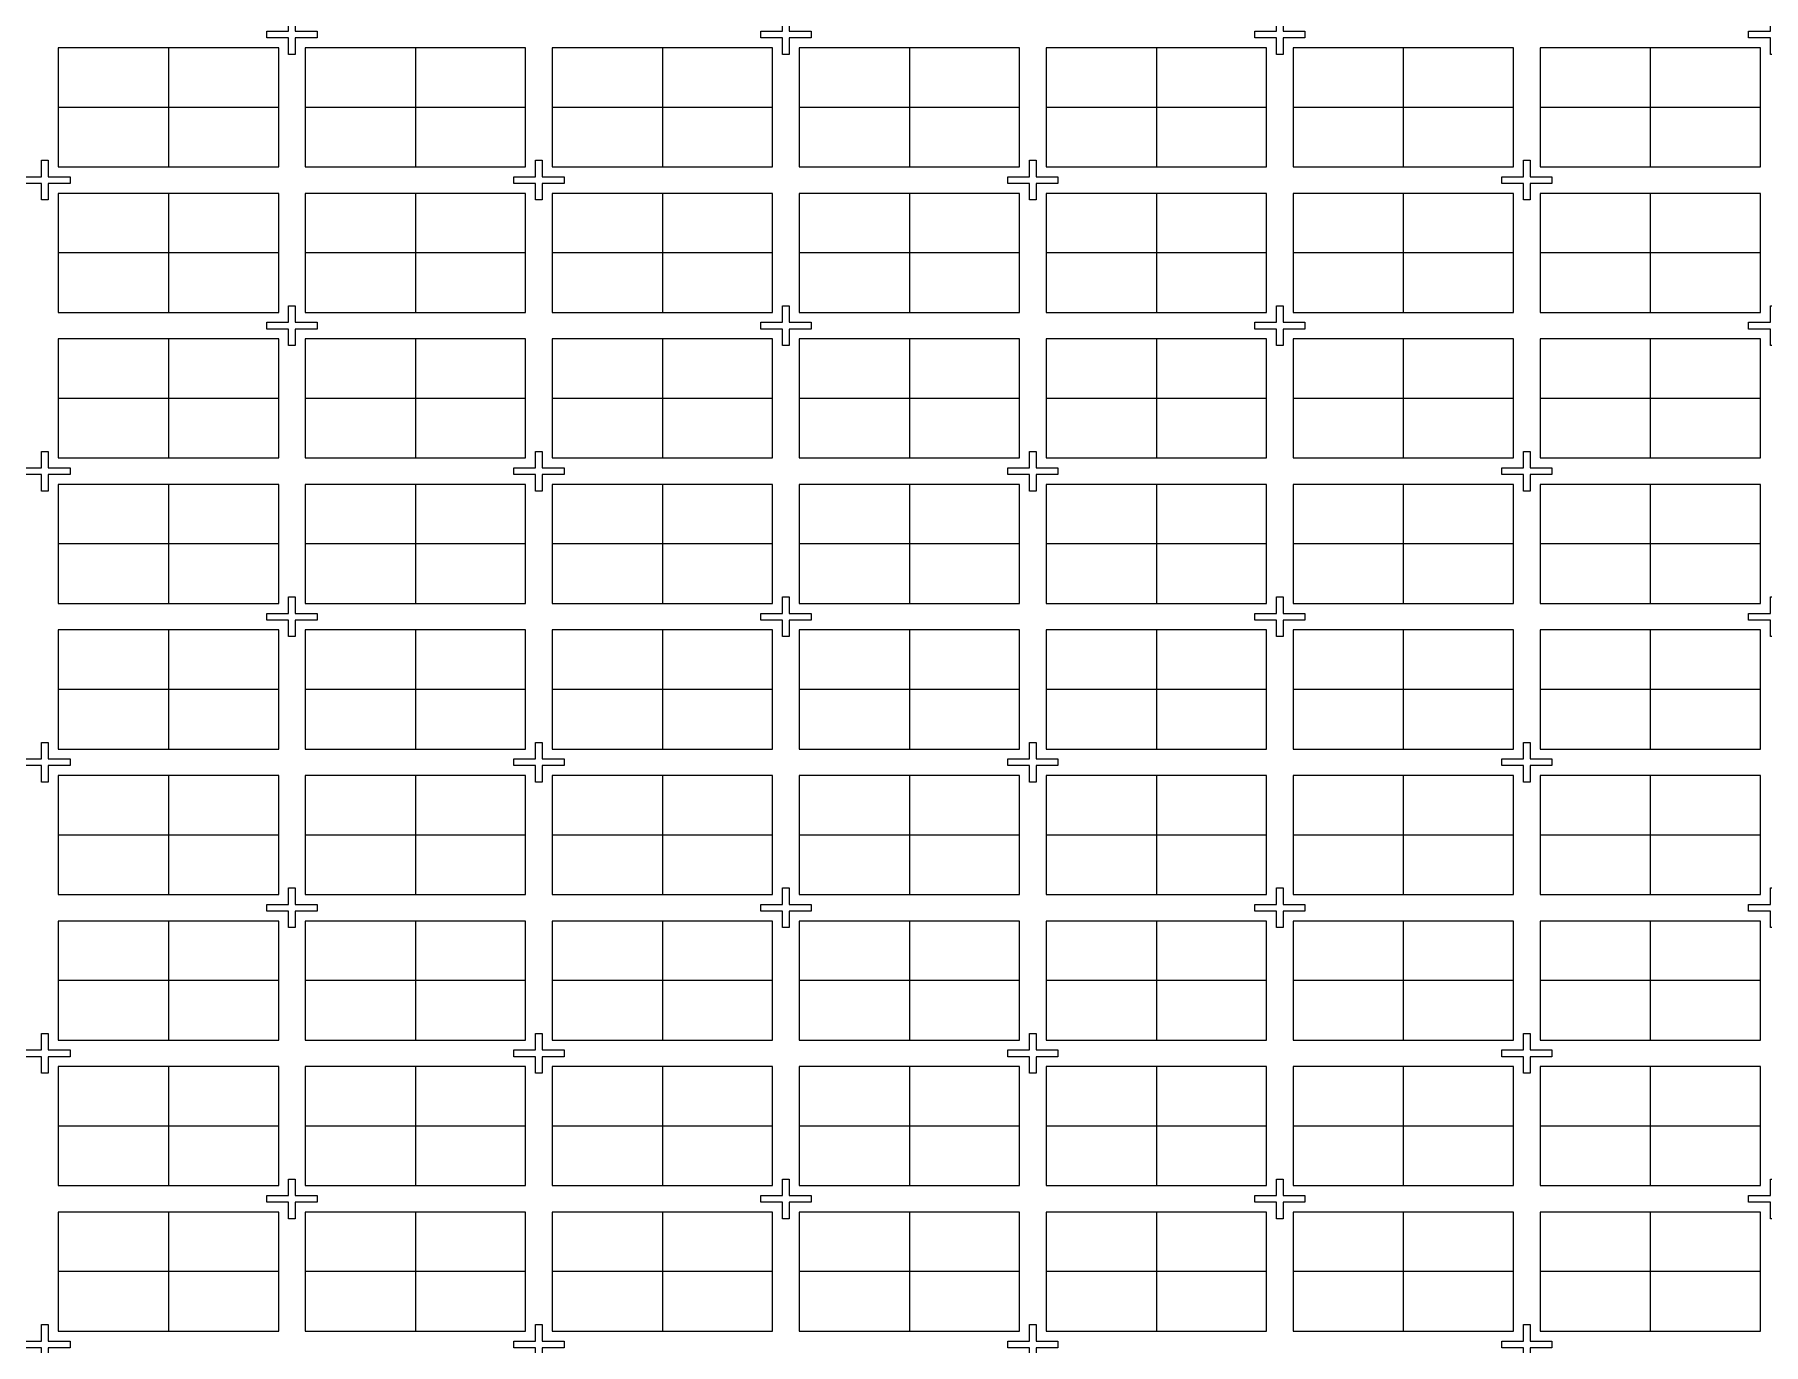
# Model space of a CAD drawing. Extents: x -109 to 32, y -47 to 43.
# Drawn here: x -67.34 to -47.74, y -3.39 to 11.46 of the extents above; entities that cross this region are included whole.
import ezdxf

# ---------------------------------------------------------------- set-up
doc = ezdxf.new("R2010")
doc.units = 0
doc.header["$LTSCALE"] = 3
doc.header["$MEASUREMENT"] = 0
for name, pattern in [('CENTER', [2, 1.25, -0.25, 0.25, -0.25]), ('HIDDEN', [0.375, 0.25, -0.125]), ('PHANTOM', [2.5, 1.25, -0.25, 0.25, -0.25, 0.25, -0.25])]:
    doc.linetypes.add(name, pattern=pattern)
for name, color, linetype, lineweight in [('CLIN', 1, 'CENTER', 15), ('FULL METAL', 33, 'HIDDEN', 15), ('PHANTOM', 5, 'PHANTOM', 15)]:
    doc.layers.add(name, color=color, linetype=linetype, lineweight=lineweight)

# ---------------------------------------------------------------- blocks, each defined once
blk = doc.blocks.new('*U12')
at = {"layer": 'FULL METAL'}
blk.add_lwpolyline([(-0.038, 0.038), (-0.038, 0.225), (0.038, 0.225), (0.038, 0.038), (0.285, 0.038), (0.285, -0.038), (0.038, -0.038), (0.038, -0.225), (-0.038, -0.225), (-0.038, -0.038), (-0.285, -0.038), (-0.285, 0.038)], close=True, dxfattribs=at)
blk = doc.blocks.new('*U13')
at = {"layer": 'CLIN'}
for p in [(28, 46.2), (33.6, 46.2), (39.2, 46.2), (44.8, 46.2), (28, 42.9), (33.6, 42.9), (39.2, 42.9), (44.8, 42.9), (28, 39.6), (33.6, 39.6), (39.2, 39.6), (44.8, 39.6), (28, 36.3), (33.6, 36.3), (39.2, 36.3), (44.8, 36.3), (28, 33), (33.6, 33), (39.2, 33), (44.8, 33)]:
    blk.add_blockref('*U12', p, dxfattribs=at)
blk = doc.blocks.new('*U14')
at = {"layer": 'FULL METAL'}
blk.add_lwpolyline([(-0.038, 0.038), (-0.038, 0.225), (0.038, 0.225), (0.038, 0.038), (0.285, 0.038), (0.285, -0.038), (0.038, -0.038), (0.038, -0.225), (-0.038, -0.225), (-0.038, -0.038), (-0.285, -0.038), (-0.285, 0.038)], close=True, dxfattribs=at)
blk = doc.blocks.new('*U15')
at = {"layer": 'CLIN'}
for p in [(22.4, 42.9), (28, 42.9), (33.6, 42.9), (39.2, 42.9), (22.4, 39.6), (28, 39.6), (33.6, 39.6), (39.2, 39.6), (22.4, 36.3), (28, 36.3), (33.6, 36.3), (39.2, 36.3), (22.4, 33), (28, 33), (33.6, 33), (39.2, 33), (22.4, 29.7), (28, 29.7), (33.6, 29.7), (39.2, 29.7)]:
    blk.add_blockref('*U14', p, dxfattribs=at)

msp = doc.modelspace()

# ---------------------------------------------------------------- linework, layer by layer
at = {"layer": 'CLIN'}
for p, q in [((-65.8232, 11.3052), (-65.8232, 9.9552)), ((-65.8232, 11.3052), (-65.8232, 9.9552)), ((-63.0232, 11.3052), (-63.0232, 9.9552)), ((-63.0232, 11.3052), (-63.0232, 9.9552)), ((-60.2232, 11.3052), (-60.2232, 9.9552)), ((-60.2232, 11.3052), (-60.2232, 9.9552)), ((-57.4232, 11.3052), (-57.4232, 9.9552)), ((-57.4232, 11.3052), (-57.4232, 9.9552)), ((-54.6232, 11.3052), (-54.6232, 9.9552)), ((-54.6232, 11.3052), (-54.6232, 9.9552)), ((-51.8232, 11.3052), (-51.8232, 9.9552)), ((-51.8232, 11.3052), (-51.8232, 9.9552)), ((-49.0232, 11.3052), (-49.0232, 9.9552)), ((-49.0232, 11.3052), (-49.0232, 9.9552)), ((-64.5732, 10.6302), (-67.0732, 10.6302)), ((-64.5732, 10.6302), (-67.0732, 10.6302)), ((-61.7732, 10.6302), (-64.2732, 10.6302)), ((-61.7732, 10.6302), (-64.2732, 10.6302)), ((-58.9732, 10.6302), (-61.4732, 10.6302)), ((-58.9732, 10.6302), (-61.4732, 10.6302)), ((-56.1732, 10.6302), (-58.6732, 10.6302)), ((-56.1732, 10.6302), (-58.6732, 10.6302)), ((-53.3732, 10.6302), (-55.8732, 10.6302)), ((-53.3732, 10.6302), (-55.8732, 10.6302)), ((-50.5732, 10.6302), (-53.0732, 10.6302)), ((-50.5732, 10.6302), (-53.0732, 10.6302)), ((-47.7732, 10.6302), (-50.2732, 10.6302)), ((-47.7732, 10.6302), (-50.2732, 10.6302)), ((-65.8232, 9.6552), (-65.8232, 8.3052)), ((-65.8232, 9.6552), (-65.8232, 8.3052)), ((-63.0232, 9.6552), (-63.0232, 8.3052)), ((-63.0232, 9.6552), (-63.0232, 8.3052)), ((-60.2232, 9.6552), (-60.2232, 8.3052)), ((-60.2232, 9.6552), (-60.2232, 8.3052)), ((-57.4232, 9.6552), (-57.4232, 8.3052)), ((-57.4232, 9.6552), (-57.4232, 8.3052)), ((-54.6232, 9.6552), (-54.6232, 8.3052)), ((-54.6232, 9.6552), (-54.6232, 8.3052)), ((-51.8232, 9.6552), (-51.8232, 8.3052)), ((-51.8232, 9.6552), (-51.8232, 8.3052)), ((-49.0232, 9.6552), (-49.0232, 8.3052)), ((-49.0232, 9.6552), (-49.0232, 8.3052)), ((-64.5732, 8.9802), (-67.0732, 8.9802)), ((-64.5732, 8.9802), (-67.0732, 8.9802)), ((-61.7732, 8.9802), (-64.2732, 8.9802)), ((-61.7732, 8.9802), (-64.2732, 8.9802)), ((-58.9732, 8.9802), (-61.4732, 8.9802)), ((-58.9732, 8.9802), (-61.4732, 8.9802)), ((-56.1732, 8.9802), (-58.6732, 8.9802)), ((-56.1732, 8.9802), (-58.6732, 8.9802)), ((-53.3732, 8.9802), (-55.8732, 8.9802)), ((-53.3732, 8.9802), (-55.8732, 8.9802)), ((-50.5732, 8.9802), (-53.0732, 8.9802)), ((-50.5732, 8.9802), (-53.0732, 8.9802)), ((-47.7732, 8.9802), (-50.2732, 8.9802)), ((-47.7732, 8.9802), (-50.2732, 8.9802)), ((-65.8232, 8.0052), (-65.8232, 6.6552)), ((-65.8232, 8.0052), (-65.8232, 6.6552)), ((-63.0232, 8.0052), (-63.0232, 6.6552)), ((-63.0232, 8.0052), (-63.0232, 6.6552)), ((-60.2232, 8.0052), (-60.2232, 6.6552)), ((-60.2232, 8.0052), (-60.2232, 6.6552)), ((-57.4232, 8.0052), (-57.4232, 6.6552)), ((-57.4232, 8.0052), (-57.4232, 6.6552)), ((-54.6232, 8.0052), (-54.6232, 6.6552)), ((-54.6232, 8.0052), (-54.6232, 6.6552)), ((-51.8232, 8.0052), (-51.8232, 6.6552)), ((-51.8232, 8.0052), (-51.8232, 6.6552)), ((-49.0232, 8.0052), (-49.0232, 6.6552)), ((-49.0232, 8.0052), (-49.0232, 6.6552)), ((-64.5732, 7.3302), (-67.0732, 7.3302)), ((-64.5732, 7.3302), (-67.0732, 7.3302)), ((-61.7732, 7.3302), (-64.2732, 7.3302)), ((-61.7732, 7.3302), (-64.2732, 7.3302)), ((-58.9732, 7.3302), (-61.4732, 7.3302)), ((-58.9732, 7.3302), (-61.4732, 7.3302)), ((-56.1732, 7.3302), (-58.6732, 7.3302)), ((-56.1732, 7.3302), (-58.6732, 7.3302)), ((-53.3732, 7.3302), (-55.8732, 7.3302)), ((-53.3732, 7.3302), (-55.8732, 7.3302)), ((-50.5732, 7.3302), (-53.0732, 7.3302)), ((-50.5732, 7.3302), (-53.0732, 7.3302)), ((-47.7732, 7.3302), (-50.2732, 7.3302)), ((-47.7732, 7.3302), (-50.2732, 7.3302)), ((-65.8232, 6.3552), (-65.8232, 5.0052)), ((-65.8232, 6.3552), (-65.8232, 5.0052)), ((-63.0232, 6.3552), (-63.0232, 5.0052)), ((-63.0232, 6.3552), (-63.0232, 5.0052)), ((-60.2232, 6.3552), (-60.2232, 5.0052)), ((-60.2232, 6.3552), (-60.2232, 5.0052)), ((-57.4232, 6.3552), (-57.4232, 5.0052)), ((-57.4232, 6.3552), (-57.4232, 5.0052)), ((-54.6232, 6.3552), (-54.6232, 5.0052)), ((-54.6232, 6.3552), (-54.6232, 5.0052)), ((-51.8232, 6.3552), (-51.8232, 5.0052)), ((-51.8232, 6.3552), (-51.8232, 5.0052)), ((-49.0232, 6.3552), (-49.0232, 5.0052)), ((-49.0232, 6.3552), (-49.0232, 5.0052)), ((-64.5732, 5.6802), (-67.0732, 5.6802)), ((-64.5732, 5.6802), (-67.0732, 5.6802)), ((-61.7732, 5.6802), (-64.2732, 5.6802)), ((-61.7732, 5.6802), (-64.2732, 5.6802)), ((-58.9732, 5.6802), (-61.4732, 5.6802)), ((-58.9732, 5.6802), (-61.4732, 5.6802)), ((-56.1732, 5.6802), (-58.6732, 5.6802)), ((-56.1732, 5.6802), (-58.6732, 5.6802)), ((-53.3732, 5.6802), (-55.8732, 5.6802)), ((-53.3732, 5.6802), (-55.8732, 5.6802)), ((-50.5732, 5.6802), (-53.0732, 5.6802)), ((-50.5732, 5.6802), (-53.0732, 5.6802)), ((-47.7732, 5.6802), (-50.2732, 5.6802)), ((-47.7732, 5.6802), (-50.2732, 5.6802)), ((-65.8232, 4.7052), (-65.8232, 3.3552)), ((-65.8232, 4.7052), (-65.8232, 3.3552)), ((-63.0232, 4.7052), (-63.0232, 3.3552)), ((-63.0232, 4.7052), (-63.0232, 3.3552)), ((-60.2232, 4.7052), (-60.2232, 3.3552)), ((-60.2232, 4.7052), (-60.2232, 3.3552)), ((-57.4232, 4.7052), (-57.4232, 3.3552)), ((-57.4232, 4.7052), (-57.4232, 3.3552)), ((-54.6232, 4.7052), (-54.6232, 3.3552)), ((-54.6232, 4.7052), (-54.6232, 3.3552)), ((-51.8232, 4.7052), (-51.8232, 3.3552)), ((-51.8232, 4.7052), (-51.8232, 3.3552)), ((-49.0232, 4.7052), (-49.0232, 3.3552)), ((-49.0232, 4.7052), (-49.0232, 3.3552)), ((-64.5732, 4.0302), (-67.0732, 4.0302)), ((-64.5732, 4.0302), (-67.0732, 4.0302)), ((-61.7732, 4.0302), (-64.2732, 4.0302)), ((-61.7732, 4.0302), (-64.2732, 4.0302)), ((-58.9732, 4.0302), (-61.4732, 4.0302)), ((-58.9732, 4.0302), (-61.4732, 4.0302)), ((-56.1732, 4.0302), (-58.6732, 4.0302)), ((-56.1732, 4.0302), (-58.6732, 4.0302)), ((-53.3732, 4.0302), (-55.8732, 4.0302)), ((-53.3732, 4.0302), (-55.8732, 4.0302)), ((-50.5732, 4.0302), (-53.0732, 4.0302)), ((-50.5732, 4.0302), (-53.0732, 4.0302)), ((-47.7732, 4.0302), (-50.2732, 4.0302)), ((-47.7732, 4.0302), (-50.2732, 4.0302)), ((-65.8232, 3.0552), (-65.8232, 1.7052)), ((-65.8232, 3.0552), (-65.8232, 1.7052)), ((-63.0232, 3.0552), (-63.0232, 1.7052)), ((-63.0232, 3.0552), (-63.0232, 1.7052)), ((-60.2232, 3.0552), (-60.2232, 1.7052)), ((-60.2232, 3.0552), (-60.2232, 1.7052)), ((-57.4232, 3.0552), (-57.4232, 1.7052)), ((-57.4232, 3.0552), (-57.4232, 1.7052)), ((-54.6232, 3.0552), (-54.6232, 1.7052)), ((-54.6232, 3.0552), (-54.6232, 1.7052)), ((-51.8232, 3.0552), (-51.8232, 1.7052)), ((-51.8232, 3.0552), (-51.8232, 1.7052)), ((-49.0232, 3.0552), (-49.0232, 1.7052)), ((-49.0232, 3.0552), (-49.0232, 1.7052)), ((-64.5732, 2.3802), (-67.0732, 2.3802)), ((-64.5732, 2.3802), (-67.0732, 2.3802)), ((-61.7732, 2.3802), (-64.2732, 2.3802)), ((-61.7732, 2.3802), (-64.2732, 2.3802)), ((-58.9732, 2.3802), (-61.4732, 2.3802)), ((-58.9732, 2.3802), (-61.4732, 2.3802)), ((-56.1732, 2.3802), (-58.6732, 2.3802)), ((-56.1732, 2.3802), (-58.6732, 2.3802)), ((-53.3732, 2.3802), (-55.8732, 2.3802)), ((-53.3732, 2.3802), (-55.8732, 2.3802)), ((-50.5732, 2.3802), (-53.0732, 2.3802)), ((-50.5732, 2.3802), (-53.0732, 2.3802)), ((-47.7732, 2.3802), (-50.2732, 2.3802)), ((-47.7732, 2.3802), (-50.2732, 2.3802)), ((-65.8232, 1.4052), (-65.8232, 0.0552)), ((-65.8232, 1.4052), (-65.8232, 0.0552)), ((-63.0232, 1.4052), (-63.0232, 0.0552)), ((-63.0232, 1.4052), (-63.0232, 0.0552)), ((-60.2232, 1.4052), (-60.2232, 0.0552)), ((-60.2232, 1.4052), (-60.2232, 0.0552)), ((-57.4232, 1.4052), (-57.4232, 0.0552)), ((-57.4232, 1.4052), (-57.4232, 0.0552)), ((-54.6232, 1.4052), (-54.6232, 0.0552)), ((-54.6232, 1.4052), (-54.6232, 0.0552)), ((-51.8232, 1.4052), (-51.8232, 0.0552)), ((-51.8232, 1.4052), (-51.8232, 0.0552)), ((-49.0232, 1.4052), (-49.0232, 0.0552)), ((-49.0232, 1.4052), (-49.0232, 0.0552)), ((-64.5732, 0.7302), (-67.0732, 0.7302)), ((-64.5732, 0.7302), (-67.0732, 0.7302)), ((-61.7732, 0.7302), (-64.2732, 0.7302)), ((-61.7732, 0.7302), (-64.2732, 0.7302)), ((-58.9732, 0.7302), (-61.4732, 0.7302)), ((-58.9732, 0.7302), (-61.4732, 0.7302)), ((-56.1732, 0.7302), (-58.6732, 0.7302)), ((-56.1732, 0.7302), (-58.6732, 0.7302)), ((-53.3732, 0.7302), (-55.8732, 0.7302)), ((-53.3732, 0.7302), (-55.8732, 0.7302)), ((-50.5732, 0.7302), (-53.0732, 0.7302)), ((-50.5732, 0.7302), (-53.0732, 0.7302)), ((-47.7732, 0.7302), (-50.2732, 0.7302)), ((-47.7732, 0.7302), (-50.2732, 0.7302)), ((-65.8232, -0.2448), (-65.8232, -1.5948)), ((-65.8232, -0.2448), (-65.8232, -1.5948)), ((-63.0232, -0.2448), (-63.0232, -1.5948)), ((-63.0232, -0.2448), (-63.0232, -1.5948)), ((-60.2232, -0.2448), (-60.2232, -1.5948)), ((-60.2232, -0.2448), (-60.2232, -1.5948)), ((-57.4232, -0.2448), (-57.4232, -1.5948)), ((-57.4232, -0.2448), (-57.4232, -1.5948)), ((-54.6232, -0.2448), (-54.6232, -1.5948)), ((-54.6232, -0.2448), (-54.6232, -1.5948)), ((-51.8232, -0.2448), (-51.8232, -1.5948)), ((-51.8232, -0.2448), (-51.8232, -1.5948)), ((-49.0232, -0.2448), (-49.0232, -1.5948)), ((-49.0232, -0.2448), (-49.0232, -1.5948)), ((-64.5732, -0.9198), (-67.0732, -0.9198)), ((-64.5732, -0.9198), (-67.0732, -0.9198)), ((-61.7732, -0.9198), (-64.2732, -0.9198)), ((-61.7732, -0.9198), (-64.2732, -0.9198)), ((-58.9732, -0.9198), (-61.4732, -0.9198)), ((-58.9732, -0.9198), (-61.4732, -0.9198)), ((-56.1732, -0.9198), (-58.6732, -0.9198)), ((-56.1732, -0.9198), (-58.6732, -0.9198)), ((-53.3732, -0.9198), (-55.8732, -0.9198)), ((-53.3732, -0.9198), (-55.8732, -0.9198)), ((-50.5732, -0.9198), (-53.0732, -0.9198)), ((-50.5732, -0.9198), (-53.0732, -0.9198)), ((-47.7732, -0.9198), (-50.2732, -0.9198)), ((-47.7732, -0.9198), (-50.2732, -0.9198)), ((-65.8232, -1.8948), (-65.8232, -3.2448)), ((-65.8232, -1.8948), (-65.8232, -3.2448)), ((-63.0232, -1.8948), (-63.0232, -3.2448)), ((-63.0232, -1.8948), (-63.0232, -3.2448)), ((-60.2232, -1.8948), (-60.2232, -3.2448)), ((-60.2232, -1.8948), (-60.2232, -3.2448)), ((-57.4232, -1.8948), (-57.4232, -3.2448)), ((-57.4232, -1.8948), (-57.4232, -3.2448)), ((-54.6232, -1.8948), (-54.6232, -3.2448)), ((-54.6232, -1.8948), (-54.6232, -3.2448)), ((-51.8232, -1.8948), (-51.8232, -3.2448)), ((-51.8232, -1.8948), (-51.8232, -3.2448)), ((-49.0232, -1.8948), (-49.0232, -3.2448)), ((-49.0232, -1.8948), (-49.0232, -3.2448)), ((-64.5732, -2.5698), (-67.0732, -2.5698)), ((-64.5732, -2.5698), (-67.0732, -2.5698)), ((-61.7732, -2.5698), (-64.2732, -2.5698)), ((-61.7732, -2.5698), (-64.2732, -2.5698)), ((-58.9732, -2.5698), (-61.4732, -2.5698)), ((-58.9732, -2.5698), (-61.4732, -2.5698)), ((-56.1732, -2.5698), (-58.6732, -2.5698)), ((-56.1732, -2.5698), (-58.6732, -2.5698)), ((-53.3732, -2.5698), (-55.8732, -2.5698)), ((-53.3732, -2.5698), (-55.8732, -2.5698)), ((-50.5732, -2.5698), (-53.0732, -2.5698)), ((-50.5732, -2.5698), (-53.0732, -2.5698)), ((-47.7732, -2.5698), (-50.2732, -2.5698)), ((-47.7732, -2.5698), (-50.2732, -2.5698))]:
    msp.add_line(p, q, dxfattribs=at)
at = {"layer": 'PHANTOM'}
for points in [[(-64.5732, 11.3052), (-67.0732, 11.3052), (-67.0732, 9.9552), (-64.5732, 9.9552)], [(-64.5732, 11.3052), (-67.0732, 11.3052), (-67.0732, 9.9552), (-64.5732, 9.9552)], [(-61.7732, 11.3052), (-64.2732, 11.3052), (-64.2732, 9.9552), (-61.7732, 9.9552)], [(-61.7732, 11.3052), (-64.2732, 11.3052), (-64.2732, 9.9552), (-61.7732, 9.9552)], [(-58.9732, 11.3052), (-61.4732, 11.3052), (-61.4732, 9.9552), (-58.9732, 9.9552)], [(-58.9732, 11.3052), (-61.4732, 11.3052), (-61.4732, 9.9552), (-58.9732, 9.9552)], [(-56.1732, 11.3052), (-58.6732, 11.3052), (-58.6732, 9.9552), (-56.1732, 9.9552)], [(-56.1732, 11.3052), (-58.6732, 11.3052), (-58.6732, 9.9552), (-56.1732, 9.9552)], [(-53.3732, 11.3052), (-55.8732, 11.3052), (-55.8732, 9.9552), (-53.3732, 9.9552)], [(-53.3732, 11.3052), (-55.8732, 11.3052), (-55.8732, 9.9552), (-53.3732, 9.9552)], [(-50.5732, 11.3052), (-53.0732, 11.3052), (-53.0732, 9.9552), (-50.5732, 9.9552)], [(-50.5732, 11.3052), (-53.0732, 11.3052), (-53.0732, 9.9552), (-50.5732, 9.9552)], [(-47.7732, 11.3052), (-50.2732, 11.3052), (-50.2732, 9.9552), (-47.7732, 9.9552)], [(-47.7732, 11.3052), (-50.2732, 11.3052), (-50.2732, 9.9552), (-47.7732, 9.9552)], [(-64.5732, 9.6552), (-67.0732, 9.6552), (-67.0732, 8.3052), (-64.5732, 8.3052)], [(-64.5732, 9.6552), (-67.0732, 9.6552), (-67.0732, 8.3052), (-64.5732, 8.3052)], [(-61.7732, 9.6552), (-64.2732, 9.6552), (-64.2732, 8.3052), (-61.7732, 8.3052)], [(-61.7732, 9.6552), (-64.2732, 9.6552), (-64.2732, 8.3052), (-61.7732, 8.3052)], [(-58.9732, 9.6552), (-61.4732, 9.6552), (-61.4732, 8.3052), (-58.9732, 8.3052)], [(-58.9732, 9.6552), (-61.4732, 9.6552), (-61.4732, 8.3052), (-58.9732, 8.3052)], [(-56.1732, 9.6552), (-58.6732, 9.6552), (-58.6732, 8.3052), (-56.1732, 8.3052)], [(-56.1732, 9.6552), (-58.6732, 9.6552), (-58.6732, 8.3052), (-56.1732, 8.3052)], [(-53.3732, 9.6552), (-55.8732, 9.6552), (-55.8732, 8.3052), (-53.3732, 8.3052)], [(-53.3732, 9.6552), (-55.8732, 9.6552), (-55.8732, 8.3052), (-53.3732, 8.3052)], [(-50.5732, 9.6552), (-53.0732, 9.6552), (-53.0732, 8.3052), (-50.5732, 8.3052)], [(-50.5732, 9.6552), (-53.0732, 9.6552), (-53.0732, 8.3052), (-50.5732, 8.3052)], [(-47.7732, 9.6552), (-50.2732, 9.6552), (-50.2732, 8.3052), (-47.7732, 8.3052)], [(-47.7732, 9.6552), (-50.2732, 9.6552), (-50.2732, 8.3052), (-47.7732, 8.3052)], [(-64.5732, 8.0052), (-67.0732, 8.0052), (-67.0732, 6.6552), (-64.5732, 6.6552)], [(-64.5732, 8.0052), (-67.0732, 8.0052), (-67.0732, 6.6552), (-64.5732, 6.6552)], [(-61.7732, 8.0052), (-64.2732, 8.0052), (-64.2732, 6.6552), (-61.7732, 6.6552)], [(-61.7732, 8.0052), (-64.2732, 8.0052), (-64.2732, 6.6552), (-61.7732, 6.6552)], [(-58.9732, 8.0052), (-61.4732, 8.0052), (-61.4732, 6.6552), (-58.9732, 6.6552)], [(-58.9732, 8.0052), (-61.4732, 8.0052), (-61.4732, 6.6552), (-58.9732, 6.6552)], [(-56.1732, 8.0052), (-58.6732, 8.0052), (-58.6732, 6.6552), (-56.1732, 6.6552)], [(-56.1732, 8.0052), (-58.6732, 8.0052), (-58.6732, 6.6552), (-56.1732, 6.6552)], [(-53.3732, 8.0052), (-55.8732, 8.0052), (-55.8732, 6.6552), (-53.3732, 6.6552)], [(-53.3732, 8.0052), (-55.8732, 8.0052), (-55.8732, 6.6552), (-53.3732, 6.6552)], [(-50.5732, 8.0052), (-53.0732, 8.0052), (-53.0732, 6.6552), (-50.5732, 6.6552)], [(-50.5732, 8.0052), (-53.0732, 8.0052), (-53.0732, 6.6552), (-50.5732, 6.6552)], [(-47.7732, 8.0052), (-50.2732, 8.0052), (-50.2732, 6.6552), (-47.7732, 6.6552)], [(-47.7732, 8.0052), (-50.2732, 8.0052), (-50.2732, 6.6552), (-47.7732, 6.6552)], [(-64.5732, 6.3552), (-67.0732, 6.3552), (-67.0732, 5.0052), (-64.5732, 5.0052)], [(-64.5732, 6.3552), (-67.0732, 6.3552), (-67.0732, 5.0052), (-64.5732, 5.0052)], [(-61.7732, 6.3552), (-64.2732, 6.3552), (-64.2732, 5.0052), (-61.7732, 5.0052)], [(-61.7732, 6.3552), (-64.2732, 6.3552), (-64.2732, 5.0052), (-61.7732, 5.0052)], [(-58.9732, 6.3552), (-61.4732, 6.3552), (-61.4732, 5.0052), (-58.9732, 5.0052)], [(-58.9732, 6.3552), (-61.4732, 6.3552), (-61.4732, 5.0052), (-58.9732, 5.0052)], [(-56.1732, 6.3552), (-58.6732, 6.3552), (-58.6732, 5.0052), (-56.1732, 5.0052)], [(-56.1732, 6.3552), (-58.6732, 6.3552), (-58.6732, 5.0052), (-56.1732, 5.0052)], [(-53.3732, 6.3552), (-55.8732, 6.3552), (-55.8732, 5.0052), (-53.3732, 5.0052)], [(-53.3732, 6.3552), (-55.8732, 6.3552), (-55.8732, 5.0052), (-53.3732, 5.0052)], [(-50.5732, 6.3552), (-53.0732, 6.3552), (-53.0732, 5.0052), (-50.5732, 5.0052)], [(-50.5732, 6.3552), (-53.0732, 6.3552), (-53.0732, 5.0052), (-50.5732, 5.0052)], [(-47.7732, 6.3552), (-50.2732, 6.3552), (-50.2732, 5.0052), (-47.7732, 5.0052)], [(-47.7732, 6.3552), (-50.2732, 6.3552), (-50.2732, 5.0052), (-47.7732, 5.0052)], [(-64.5732, 4.7052), (-67.0732, 4.7052), (-67.0732, 3.3552), (-64.5732, 3.3552)], [(-64.5732, 4.7052), (-67.0732, 4.7052), (-67.0732, 3.3552), (-64.5732, 3.3552)], [(-61.7732, 4.7052), (-64.2732, 4.7052), (-64.2732, 3.3552), (-61.7732, 3.3552)], [(-61.7732, 4.7052), (-64.2732, 4.7052), (-64.2732, 3.3552), (-61.7732, 3.3552)], [(-58.9732, 4.7052), (-61.4732, 4.7052), (-61.4732, 3.3552), (-58.9732, 3.3552)], [(-58.9732, 4.7052), (-61.4732, 4.7052), (-61.4732, 3.3552), (-58.9732, 3.3552)], [(-56.1732, 4.7052), (-58.6732, 4.7052), (-58.6732, 3.3552), (-56.1732, 3.3552)], [(-56.1732, 4.7052), (-58.6732, 4.7052), (-58.6732, 3.3552), (-56.1732, 3.3552)], [(-53.3732, 4.7052), (-55.8732, 4.7052), (-55.8732, 3.3552), (-53.3732, 3.3552)], [(-53.3732, 4.7052), (-55.8732, 4.7052), (-55.8732, 3.3552), (-53.3732, 3.3552)], [(-50.5732, 4.7052), (-53.0732, 4.7052), (-53.0732, 3.3552), (-50.5732, 3.3552)], [(-50.5732, 4.7052), (-53.0732, 4.7052), (-53.0732, 3.3552), (-50.5732, 3.3552)], [(-47.7732, 4.7052), (-50.2732, 4.7052), (-50.2732, 3.3552), (-47.7732, 3.3552)], [(-47.7732, 4.7052), (-50.2732, 4.7052), (-50.2732, 3.3552), (-47.7732, 3.3552)], [(-64.5732, 3.0552), (-67.0732, 3.0552), (-67.0732, 1.7052), (-64.5732, 1.7052)], [(-64.5732, 3.0552), (-67.0732, 3.0552), (-67.0732, 1.7052), (-64.5732, 1.7052)], [(-61.7732, 3.0552), (-64.2732, 3.0552), (-64.2732, 1.7052), (-61.7732, 1.7052)], [(-61.7732, 3.0552), (-64.2732, 3.0552), (-64.2732, 1.7052), (-61.7732, 1.7052)], [(-58.9732, 3.0552), (-61.4732, 3.0552), (-61.4732, 1.7052), (-58.9732, 1.7052)], [(-58.9732, 3.0552), (-61.4732, 3.0552), (-61.4732, 1.7052), (-58.9732, 1.7052)], [(-56.1732, 3.0552), (-58.6732, 3.0552), (-58.6732, 1.7052), (-56.1732, 1.7052)], [(-56.1732, 3.0552), (-58.6732, 3.0552), (-58.6732, 1.7052), (-56.1732, 1.7052)], [(-53.3732, 3.0552), (-55.8732, 3.0552), (-55.8732, 1.7052), (-53.3732, 1.7052)], [(-53.3732, 3.0552), (-55.8732, 3.0552), (-55.8732, 1.7052), (-53.3732, 1.7052)], [(-50.5732, 3.0552), (-53.0732, 3.0552), (-53.0732, 1.7052), (-50.5732, 1.7052)], [(-50.5732, 3.0552), (-53.0732, 3.0552), (-53.0732, 1.7052), (-50.5732, 1.7052)], [(-47.7732, 3.0552), (-50.2732, 3.0552), (-50.2732, 1.7052), (-47.7732, 1.7052)], [(-47.7732, 3.0552), (-50.2732, 3.0552), (-50.2732, 1.7052), (-47.7732, 1.7052)], [(-64.5732, 1.4052), (-67.0732, 1.4052), (-67.0732, 0.0552), (-64.5732, 0.0552)], [(-64.5732, 1.4052), (-67.0732, 1.4052), (-67.0732, 0.0552), (-64.5732, 0.0552)], [(-61.7732, 1.4052), (-64.2732, 1.4052), (-64.2732, 0.0552), (-61.7732, 0.0552)], [(-61.7732, 1.4052), (-64.2732, 1.4052), (-64.2732, 0.0552), (-61.7732, 0.0552)], [(-58.9732, 1.4052), (-61.4732, 1.4052), (-61.4732, 0.0552), (-58.9732, 0.0552)], [(-58.9732, 1.4052), (-61.4732, 1.4052), (-61.4732, 0.0552), (-58.9732, 0.0552)], [(-56.1732, 1.4052), (-58.6732, 1.4052), (-58.6732, 0.0552), (-56.1732, 0.0552)], [(-56.1732, 1.4052), (-58.6732, 1.4052), (-58.6732, 0.0552), (-56.1732, 0.0552)], [(-53.3732, 1.4052), (-55.8732, 1.4052), (-55.8732, 0.0552), (-53.3732, 0.0552)], [(-53.3732, 1.4052), (-55.8732, 1.4052), (-55.8732, 0.0552), (-53.3732, 0.0552)], [(-50.5732, 1.4052), (-53.0732, 1.4052), (-53.0732, 0.0552), (-50.5732, 0.0552)], [(-50.5732, 1.4052), (-53.0732, 1.4052), (-53.0732, 0.0552), (-50.5732, 0.0552)], [(-47.7732, 1.4052), (-50.2732, 1.4052), (-50.2732, 0.0552), (-47.7732, 0.0552)], [(-47.7732, 1.4052), (-50.2732, 1.4052), (-50.2732, 0.0552), (-47.7732, 0.0552)], [(-64.5732, -0.2448), (-67.0732, -0.2448), (-67.0732, -1.5948), (-64.5732, -1.5948)], [(-64.5732, -0.2448), (-67.0732, -0.2448), (-67.0732, -1.5948), (-64.5732, -1.5948)], [(-61.7732, -0.2448), (-64.2732, -0.2448), (-64.2732, -1.5948), (-61.7732, -1.5948)], [(-61.7732, -0.2448), (-64.2732, -0.2448), (-64.2732, -1.5948), (-61.7732, -1.5948)], [(-58.9732, -0.2448), (-61.4732, -0.2448), (-61.4732, -1.5948), (-58.9732, -1.5948)], [(-58.9732, -0.2448), (-61.4732, -0.2448), (-61.4732, -1.5948), (-58.9732, -1.5948)], [(-56.1732, -0.2448), (-58.6732, -0.2448), (-58.6732, -1.5948), (-56.1732, -1.5948)], [(-56.1732, -0.2448), (-58.6732, -0.2448), (-58.6732, -1.5948), (-56.1732, -1.5948)], [(-53.3732, -0.2448), (-55.8732, -0.2448), (-55.8732, -1.5948), (-53.3732, -1.5948)], [(-53.3732, -0.2448), (-55.8732, -0.2448), (-55.8732, -1.5948), (-53.3732, -1.5948)], [(-50.5732, -0.2448), (-53.0732, -0.2448), (-53.0732, -1.5948), (-50.5732, -1.5948)], [(-50.5732, -0.2448), (-53.0732, -0.2448), (-53.0732, -1.5948), (-50.5732, -1.5948)], [(-47.7732, -0.2448), (-50.2732, -0.2448), (-50.2732, -1.5948), (-47.7732, -1.5948)], [(-47.7732, -0.2448), (-50.2732, -0.2448), (-50.2732, -1.5948), (-47.7732, -1.5948)], [(-64.5732, -1.8948), (-67.0732, -1.8948), (-67.0732, -3.2448), (-64.5732, -3.2448)], [(-64.5732, -1.8948), (-67.0732, -1.8948), (-67.0732, -3.2448), (-64.5732, -3.2448)], [(-61.7732, -1.8948), (-64.2732, -1.8948), (-64.2732, -3.2448), (-61.7732, -3.2448)], [(-61.7732, -1.8948), (-64.2732, -1.8948), (-64.2732, -3.2448), (-61.7732, -3.2448)], [(-58.9732, -1.8948), (-61.4732, -1.8948), (-61.4732, -3.2448), (-58.9732, -3.2448)], [(-58.9732, -1.8948), (-61.4732, -1.8948), (-61.4732, -3.2448), (-58.9732, -3.2448)], [(-56.1732, -1.8948), (-58.6732, -1.8948), (-58.6732, -3.2448), (-56.1732, -3.2448)], [(-56.1732, -1.8948), (-58.6732, -1.8948), (-58.6732, -3.2448), (-56.1732, -3.2448)], [(-53.3732, -1.8948), (-55.8732, -1.8948), (-55.8732, -3.2448), (-53.3732, -3.2448)], [(-53.3732, -1.8948), (-55.8732, -1.8948), (-55.8732, -3.2448), (-53.3732, -3.2448)], [(-50.5732, -1.8948), (-53.0732, -1.8948), (-53.0732, -3.2448), (-50.5732, -3.2448)], [(-50.5732, -1.8948), (-53.0732, -1.8948), (-53.0732, -3.2448), (-50.5732, -3.2448)], [(-47.7732, -1.8948), (-50.2732, -1.8948), (-50.2732, -3.2448), (-47.7732, -3.2448)], [(-47.7732, -1.8948), (-50.2732, -1.8948), (-50.2732, -3.2448), (-47.7732, -3.2448)]]:
    msp.add_lwpolyline(points, close=True, dxfattribs=at)

# ---------------------------------------------------------------- block references
at = {"layer": 'CLIN'}
for name, p in [('*U13', (-92.4232, -34.7448)), ('*U15', (-89.6232, -33.0948))]:
    msp.add_blockref(name, p, dxfattribs=at)

doc.saveas('drawing.dxf')
